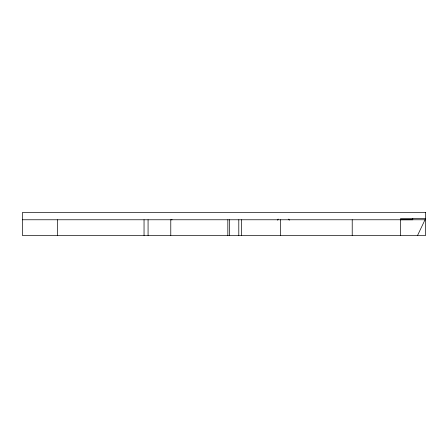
<?xml version="1.0" encoding="UTF-8"?>
<svg xmlns="http://www.w3.org/2000/svg" width="448" height="448" viewBox="0 0 448 448"><rect width="100%" height="100%" fill="white"/><g stroke="black" fill="none" stroke-linecap="round" stroke-linejoin="round"><path stroke-width="0.67" d="M238.795 235.491L238.795 219.766M277.654 220.198L278.174 219.106M417.536 235.491L425.023 219.766M425.6 218.557L400.602 218.557L400.602 235.491M400.602 219.766L412.754 219.772L412.754 218.557M22.4 219.766L425.6 219.766M172.099 219.766L170.778 219.766L170.778 235.491M288.77 219.106L289.29 220.198M352.218 219.766L352.218 235.491M280.448 219.766L280.448 235.491M241.618 219.766L241.618 235.491M229.449 219.766L229.449 235.491M227.836 219.766L227.836 235.491M148.075 219.766L148.075 235.491M144.043 219.766L144.043 235.491M57.478 219.766L57.478 235.491M425.6 212.509L22.4 212.509L22.4 235.491L425.6 235.491L425.6 212.509"/></g></svg>
